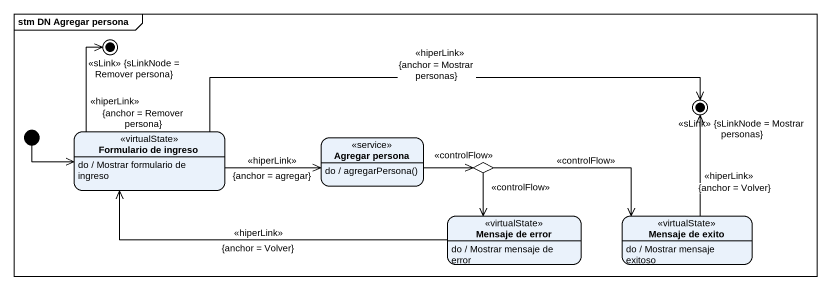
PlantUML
@startuml
mainframe stm DN Agregar persona
hide empty description
state "<<sLink>> {sLinkNode = Remover persona}" as sLink_sLinkNode_Remover <<end>>
state "<<sLink>> {sLinkNode = Mostrar personas}" as sLink_sLinkNode_Mostrar <<end>>
state "Formulario de ingreso" as Formulario_de_ingreso <<virtualState>>
Formulario_de_ingreso : do / Mostrar formulario de ingreso
state "Agregar persona" as Agregar_persona <<service>>
Agregar_persona : do / agregarPersona()
state choice1 <<choice>>
state "Mensaje de error" as Mensaje_de_error <<virtualState>>
Mensaje_de_error : do / Mostrar mensaje de error
state "Mensaje de exito" as Mensaje_de_exito <<virtualState>>
Mensaje_de_exito : do / Mostrar mensaje exitoso
[*] -right-> Formulario_de_ingreso
Formulario_de_ingreso -up-> sLink_sLinkNode_Remover : <<hiperLink>>\n{anchor = Remover persona}
Formulario_de_ingreso -right-> sLink_sLinkNode_Mostrar : <<hiperLink>>\n{anchor = Mostrar personas}
Formulario_de_ingreso -right-> Agregar_persona : <<hiperLink>>\n{anchor = agregar}
Agregar_persona -right-> choice1 : <<controlFlow>>
choice1 --> Mensaje_de_error : <<controlFlow>>
choice1 -right-> Mensaje_de_exito : <<controlFlow>>
Mensaje_de_error -left-> Formulario_de_ingreso : <<hiperLink>>\n{anchor = Volver}
Mensaje_de_exito -up-> sLink_sLinkNode_Mostrar : <<hiperLink>>\n{anchor = Volver}
@enduml
